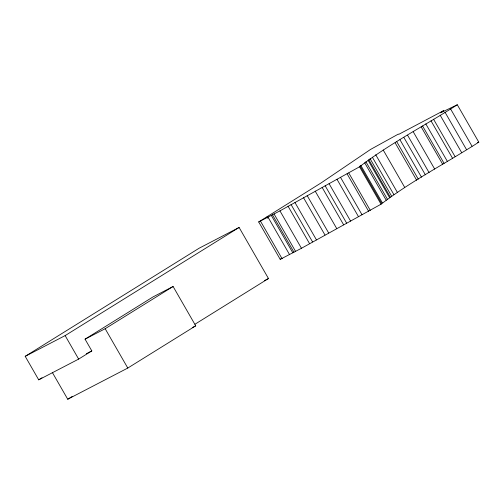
<?xml version="1.0" encoding="UTF-8"?>
<svg xmlns="http://www.w3.org/2000/svg" width="504" height="504" viewBox="0 0 504 504"><rect width="100%" height="100%" fill="white"/><g stroke="black" fill="none" stroke-linecap="round" stroke-linejoin="round"><path stroke-width="0.76" d="M258.691 221.943L279.947 210.874L359.541 166.799C389.995 143.445 424.916 125.622 457.292 104.763L478.8 142.172C446.424 163.025 411.503 180.848 381.049 204.202L301.455 248.277L280.199 259.346L258.691 221.943L321.111 182.914L370.522 149.455L398.374 134.077L398.74 134.347L443.766 110.559L440.565 112.814L457.292 104.763M52.259 372.324L67.731 399.237L127.789 368.052L195.716 325.823L173.099 286.493L152.983 296.938L85.056 339.161L91.81 350.91L78.649 359.094L38.707 379.833L25.2 356.334L199.168 248.195L239.104 227.455L268.474 278.536L194.979 324.223M25.2 356.334L65.142 335.595L239.104 227.455M85.056 339.161L105.172 328.715L173.099 286.493M38.707 379.833L42.002 377.786M67.731 399.237L72.406 396.333M280.199 259.346L282.045 258.237M86.304 353.77L91.81 350.91M264.348 280.684L268.474 278.536M192.251 327.625L195.716 325.823M477.408 142.651L478.8 142.172M450.5 108.795L472.009 146.204M444.975 112.153L466.484 149.556M440.162 115.214L461.67 152.618M433.547 119.196L455.055 156.605M431.002 120.815L452.51 158.218M425.817 123.902L447.325 161.305M422.566 125.95L444.074 163.353M421.193 126.901L442.701 164.304M413.192 131.695L434.7 169.098M407.579 135.223L429.087 172.626M403.855 137.416L425.363 174.819M399.981 139.759L421.489 177.162M396.787 141.756L418.295 179.159M395.168 142.865L416.676 180.268M383.21 150.003L404.718 187.406M375.732 154.753L397.24 192.156M372.361 157.191L393.87 194.594M370.056 158.659L391.564 196.062M368.777 159.629L390.285 197.032M368.115 160.31L389.624 197.713M365.879 161.734L387.387 199.137M364.701 162.805L386.209 200.208M360.814 165.394L382.322 202.797M360.058 165.942L381.566 203.345M359.541 166.799L381.049 204.202M348.799 173.004L370.308 210.407M347.092 173.842L368.6 211.245M340.509 177.339L362.017 214.742M336.981 179.267L358.489 216.676M329.093 183.702L350.601 221.111M325.137 185.73L346.645 223.14M322.138 187.425L343.646 224.828M315.195 191.117L336.704 228.52M307.156 195.577L328.665 232.98M303.446 197.549L324.954 234.952M294.96 202.495L316.468 239.898M291.047 204.504L312.556 241.907M288.017 206.155L309.525 243.564M279.947 210.874L301.455 248.277M274.05 213.967L295.558 251.37M272.425 214.767L293.933 252.17M271.284 215.391L292.793 252.8M268.015 217.148L289.523 254.552M267.026 216.903L267.807 218.263M260.574 221.294L282.082 258.703M105.172 328.715L127.789 368.052M65.142 335.595L78.649 359.094"/></g></svg>
